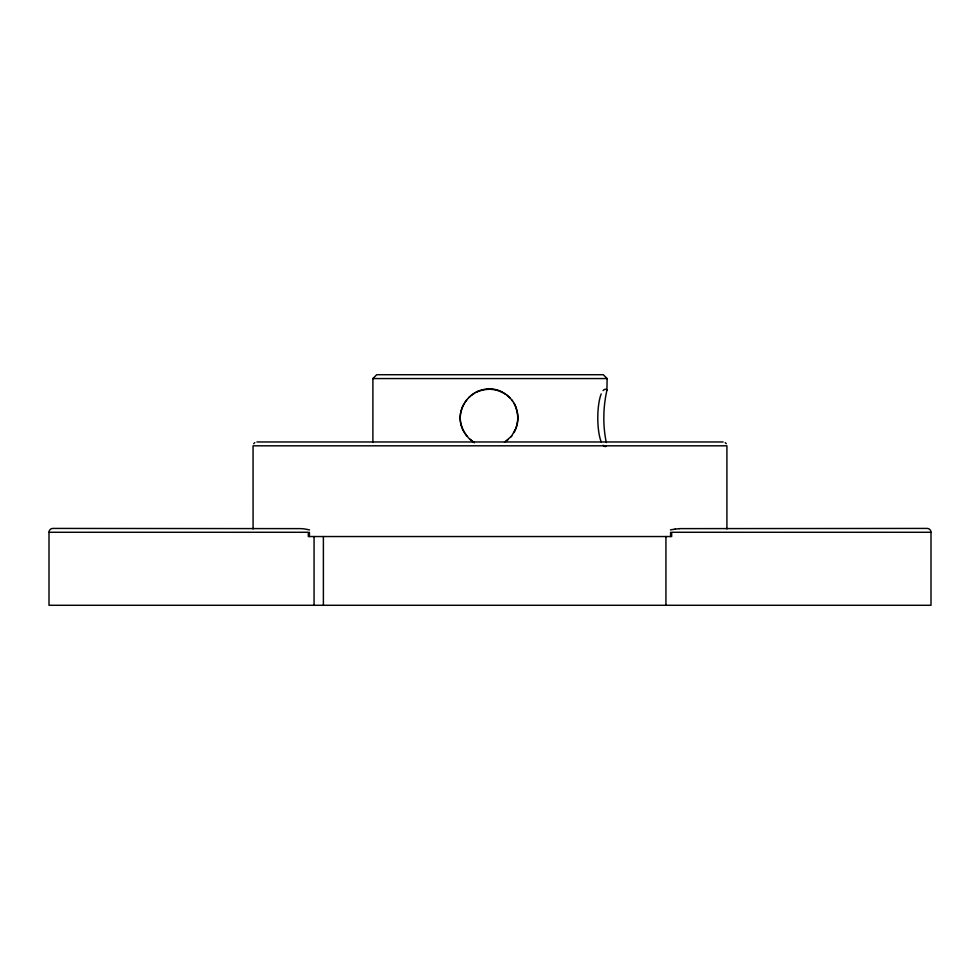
<?xml version="1.0" encoding="UTF-8"?>
<svg xmlns="http://www.w3.org/2000/svg" width="980" height="980" viewBox="0 0 980 980"><rect width="100%" height="100%" fill="white"/><g stroke="black" fill="none" stroke-linecap="round" stroke-linejoin="round"><path stroke-width="1.47" d="M372.89 442.47L372.902 378.562L376.724 374.715L603.276 374.715L607.122 378.562L606.914 390.212M726.915 528.98L726.915 445.814L253.061 445.814L253.085 528.98M606.841 390.628C603.055 407.668 602.774 425.479 606.314 442.593M461.274 410.853C463.418 402.168 469.849 394.72 478.118 391.314M516.387 427.513L511.707 435.941L504.516 442.335L507.848 439.91M515.358 430.061L514.059 432.523M463.185 405.561L463.822 404.299M464.532 403.037L466.958 399.607M253.71 443.707L254.812 442.593M510.813 437.007L511.695 435.941M468.844 397.537L469.861 396.557M470.927 395.638L474.381 393.213M475.606 392.515L476.868 391.877M670.455 529.911L675.159 529.065M679.434 528.624L927.154 528.428A3.847 3.847 0 0 1 931 532.275L931 605.285L49 605.285L49 532.275A3.847 3.847 0 0 1 52.847 528.428L300.566 528.624A105.913 82.859 71.2 0 1 304.841 528.98L309.545 529.911M372.878 378.562L607.122 378.562M256.907 441.968L723.093 441.968M49 532.275L308.332 532.275L308.332 536.538L671.668 536.538L671.668 532.275L931 532.275M489.216 389.097L490 389.109M500.854 391.547C508.044 394.683 513.802 400.906 516.387 408.317M502.103 392.135L505.668 394.254M465.267 433.944L468.844 438.293L474.381 442.617M473.156 441.845L474.345 442.605M472.017 441.037L469.849 439.261M506.77 395.05L509.87 397.819M725.176 442.593L726.29 443.707M466.958 436.223L463.197 430.306L461.274 424.977M511.707 399.889L512.552 400.991M464.508 432.756L463.185 430.269M514.059 403.307L515.358 405.769M670.577 532.275L670.577 536.538M665.935 536.538L665.935 605.285M323.388 536.538L323.388 605.285M314.066 536.538L314.066 605.285M309.423 532.275L309.423 536.538M675.159 529.151A105.913 82.737 -70.7 0 1 679.434 528.698M603.068 390.604A28.628 7.534 -90 0 1 607.049 390.028M606.13 446.39A28.628 7.534 -90 0 1 603.068 445.226M601.206 441.882A28.628 7.534 -90 0 1 601.206 393.948M515.235 405.818A28.236 27.367 -90 0 1 515.235 430.012M463.013 430.355A28.175 27.575 -86.4 0 1 463.062 405.5M476.807 391.767A28.273 27.722 5.1 0 1 489.216 388.95M490 389.256A28.261 27.44 1.5 0 1 502.005 392.245M516.154 408.403A27.22 25.247 -90 0 1 516.154 427.427M490.012 388.864A27.465 26.191 -0.6 0 1 500.939 391.351M478.203 391.498A27.489 25.713 1.6 0 1 489.216 389.305M461.115 425.026A26.815 25.051 89.2 0 1 461.09 410.791"/></g></svg>
